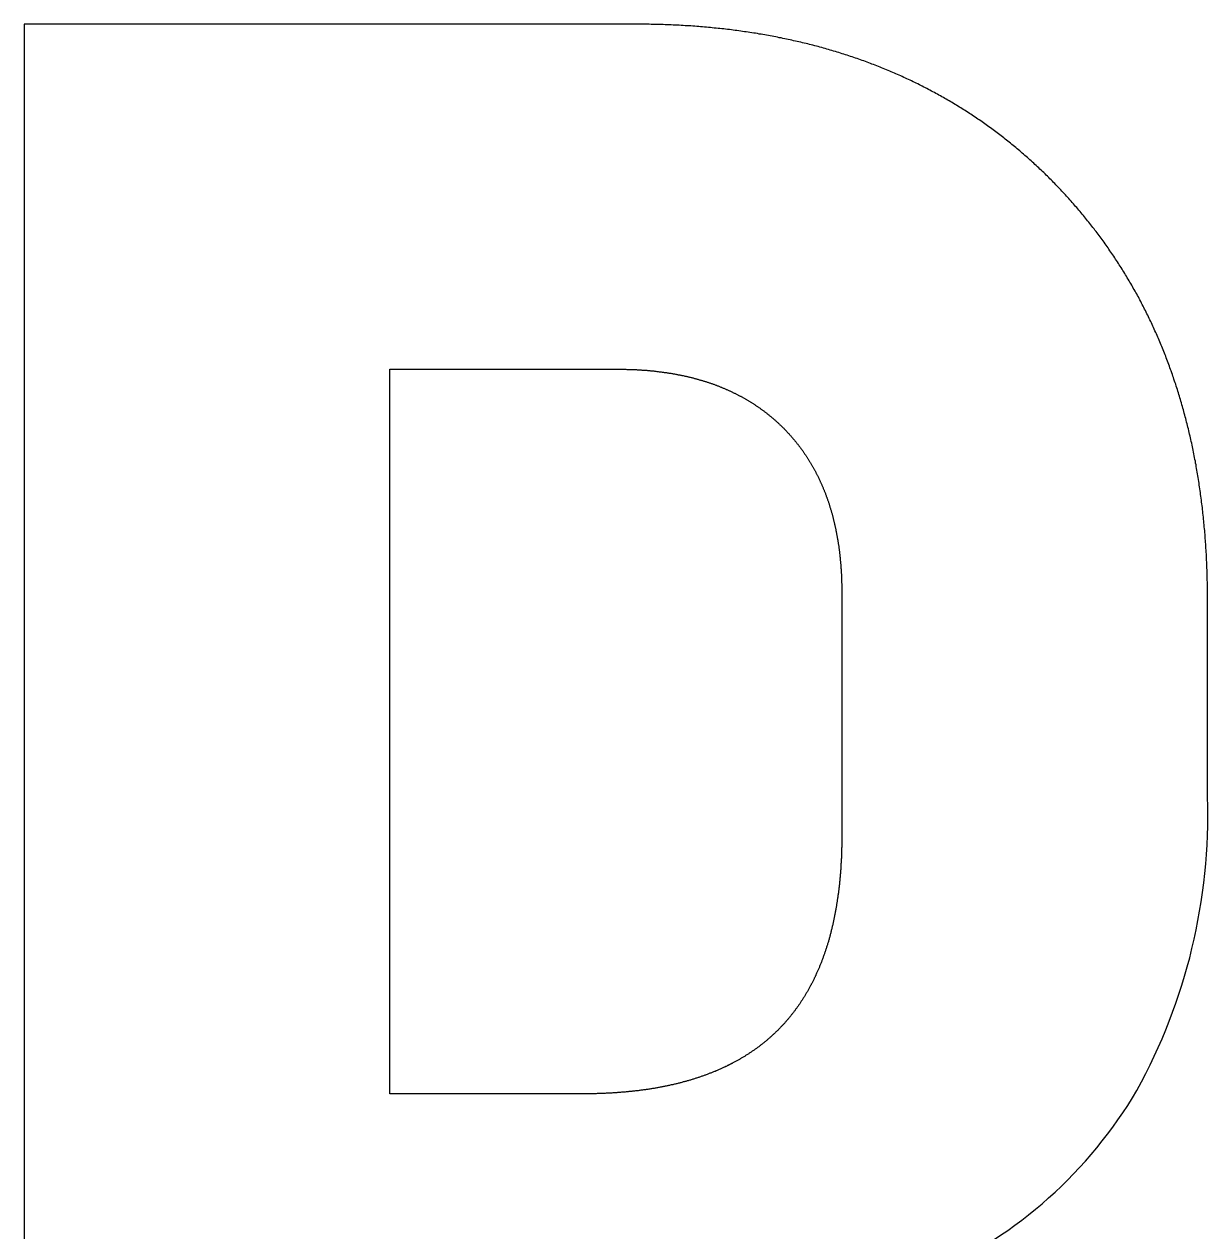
# Model space of a CAD drawing. Header units: millimetres. Extents: x -554 to 554, y -632 to 632.
# Drawn here: x -435.62 to -423.37, y -43.97 to -31.47 of the extents above; entities that cross this region are included whole.
import ezdxf

# ---------------------------------------------------------------- set-up
doc = ezdxf.new("R2010")
doc.units = ezdxf.units.MM
doc.layers.get('0').update_dxf_attribs({"lineweight": 25, "true_color": 0xffffff})

msp = doc.modelspace()

# ---------------------------------------------------------------- linework, layer by layer
at = {"color": 5, "true_color": 0x0000ff, "flags": 128}
msp.add_lwpolyline([(-426.231, -44.398, 0.156907), (-424.106, -42.505, 0.134483), (-423.374, -39.469), (-423.374, -37.433), (-423.374, -37.412), (-423.374, -37.391), (-423.375, -37.37), (-423.375, -37.349), (-423.375, -37.328), (-423.375, -37.307), (-423.376, -37.286), (-423.376, -37.265), (-423.376, -37.244), (-423.377, -37.223), (-423.377, -37.202), (-423.378, -37.181), (-423.378, -37.16), (-423.379, -37.14), (-423.38, -37.119), (-423.381, -37.098), (-423.381, -37.078), (-423.382, -37.057), (-423.383, -37.036), (-423.384, -37.016), (-423.385, -36.995), (-423.386, -36.975), (-423.387, -36.954), (-423.388, -36.934), (-423.39, -36.914), (-423.391, -36.893), (-423.392, -36.873), (-423.394, -36.853), (-423.395, -36.832), (-423.396, -36.812), (-423.398, -36.792), (-423.399, -36.772), (-423.401, -36.752), (-423.403, -36.732), (-423.404, -36.711), (-423.406, -36.691), (-423.408, -36.671), (-423.41, -36.652), (-423.412, -36.632), (-423.414, -36.612), (-423.416, -36.592), (-423.418, -36.572), (-423.42, -36.552), (-423.422, -36.532), (-423.424, -36.513), (-423.426, -36.493), (-423.428, -36.473), (-423.431, -36.454), (-423.433, -36.434), (-423.436, -36.415), (-423.438, -36.395), (-423.441, -36.376), (-423.443, -36.356), (-423.446, -36.337), (-423.449, -36.317), (-423.451, -36.298), (-423.454, -36.279), (-423.457, -36.259), (-423.46, -36.24), (-423.463, -36.221), (-423.466, -36.202), (-423.469, -36.182), (-423.472, -36.163), (-423.475, -36.144), (-423.478, -36.125), (-423.481, -36.106), (-423.484, -36.087), (-423.488, -36.068), (-423.491, -36.049), (-423.494, -36.03), (-423.498, -36.012), (-423.501, -35.993), (-423.505, -35.974), (-423.509, -35.955), (-423.512, -35.936), (-423.516, -35.918), (-423.52, -35.899), (-423.524, -35.88), (-423.527, -35.862), (-423.531, -35.843), (-423.535, -35.825), (-423.539, -35.806), (-423.543, -35.788), (-423.547, -35.769), (-423.551, -35.751), (-423.556, -35.733), (-423.56, -35.714), (-423.564, -35.696), (-423.569, -35.678), (-423.573, -35.659), (-423.577, -35.641), (-423.582, -35.623), (-423.586, -35.605), (-423.591, -35.587), (-423.596, -35.569), (-423.6, -35.551), (-423.605, -35.533), (-423.61, -35.515), (-423.615, -35.497), (-423.62, -35.479), (-423.624, -35.461), (-423.629, -35.443), (-423.634, -35.426), (-423.64, -35.408), (-423.645, -35.39), (-423.65, -35.372), (-423.655, -35.355), (-423.66, -35.337), (-423.666, -35.319), (-423.671, -35.302), (-423.676, -35.284), (-423.682, -35.267), (-423.687, -35.249), (-423.693, -35.232), (-423.699, -35.215), (-423.704, -35.197), (-423.71, -35.18), (-423.716, -35.163), (-423.722, -35.145), (-423.727, -35.128), (-423.733, -35.111), (-423.739, -35.094), (-423.745, -35.077), (-423.751, -35.059), (-423.757, -35.042), (-423.764, -35.025), (-423.77, -35.008), (-423.776, -34.991), (-423.782, -34.974), (-423.789, -34.958), (-423.795, -34.941), (-423.802, -34.924), (-423.808, -34.907), (-423.815, -34.89), (-423.821, -34.874), (-423.828, -34.857), (-423.835, -34.84), (-423.841, -34.824), (-423.848, -34.807), (-423.855, -34.79), (-423.862, -34.774), (-423.869, -34.757), (-423.876, -34.741), (-423.883, -34.724), (-423.89, -34.708), (-423.897, -34.692), (-423.904, -34.675), (-423.911, -34.659), (-423.919, -34.643), (-423.926, -34.626), (-423.933, -34.61), (-423.941, -34.594), (-423.948, -34.578), (-423.956, -34.562), (-423.963, -34.546), (-423.971, -34.53), (-423.979, -34.514), (-423.987, -34.498), (-423.994, -34.482), (-424.002, -34.466), (-424.01, -34.45), (-424.018, -34.434), (-424.026, -34.418), (-424.034, -34.403), (-424.042, -34.387), (-424.05, -34.371), (-424.058, -34.356), (-424.066, -34.34), (-424.075, -34.324), (-424.083, -34.309), (-424.091, -34.293), (-424.1, -34.278), (-424.108, -34.262), (-424.117, -34.247), (-424.125, -34.231), (-424.134, -34.216), (-424.143, -34.201), (-424.151, -34.185), (-424.16, -34.17), (-424.169, -34.155), (-424.178, -34.14), (-424.187, -34.125), (-424.196, -34.109), (-424.205, -34.094), (-424.214, -34.079), (-424.223, -34.064), (-424.232, -34.049), (-424.241, -34.034), (-424.25, -34.019), (-424.26, -34.004), (-424.269, -33.989), (-424.278, -33.975), (-424.288, -33.96), (-424.297, -33.945), (-424.307, -33.93), (-424.316, -33.916), (-424.326, -33.901), (-424.336, -33.886), (-424.345, -33.872), (-424.355, -33.857), (-424.365, -33.843), (-424.375, -33.828), (-424.385, -33.814), (-424.395, -33.799), (-424.405, -33.785), (-424.415, -33.77), (-424.425, -33.756), (-424.435, -33.742), (-424.446, -33.727), (-424.456, -33.713), (-424.466, -33.699), (-424.476, -33.685), (-424.487, -33.671), (-424.497, -33.657), (-424.508, -33.642), (-424.518, -33.628), (-424.529, -33.614), (-424.54, -33.6), (-424.55, -33.587), (-424.561, -33.573), (-424.572, -33.559), (-424.583, -33.545), (-424.594, -33.531), (-424.605, -33.517), (-424.616, -33.504), (-424.627, -33.49), (-424.638, -33.476), (-424.649, -33.463), (-424.66, -33.449), (-424.672, -33.435), (-424.683, -33.422), (-424.694, -33.408), (-424.706, -33.395), (-424.717, -33.381), (-424.729, -33.368), (-424.74, -33.355), (-424.752, -33.341), (-424.763, -33.328), (-424.775, -33.315), (-424.787, -33.301), (-424.799, -33.288), (-424.81, -33.275), (-424.822, -33.262), (-424.834, -33.249), (-424.846, -33.236), (-424.858, -33.223), (-424.87, -33.21), (-424.883, -33.197), (-424.895, -33.184), (-424.907, -33.171), (-424.919, -33.158), (-424.932, -33.145), (-424.944, -33.132), (-424.956, -33.119), (-424.969, -33.107), (-424.981, -33.094), (-424.994, -33.081), (-425.007, -33.069), (-425.019, -33.056), (-425.032, -33.044), (-425.045, -33.031), (-425.057, -33.019), (-425.07, -33.006), (-425.083, -32.994), (-425.096, -32.982), (-425.109, -32.97), (-425.122, -32.957), (-425.135, -32.945), (-425.148, -32.933), (-425.161, -32.921), (-425.174, -32.909), (-425.187, -32.897), (-425.2, -32.885), (-425.213, -32.874), (-425.226, -32.862), (-425.239, -32.85), (-425.253, -32.838), (-425.266, -32.827), (-425.279, -32.815), (-425.293, -32.804), (-425.306, -32.792), (-425.319, -32.781), (-425.333, -32.769), (-425.346, -32.758), (-425.36, -32.747), (-425.373, -32.735), (-425.387, -32.724), (-425.401, -32.713), (-425.414, -32.702), (-425.428, -32.691), (-425.442, -32.68), (-425.455, -32.669), (-425.469, -32.658), (-425.483, -32.647), (-425.497, -32.637), (-425.511, -32.626), (-425.525, -32.615), (-425.539, -32.605), (-425.553, -32.594), (-425.567, -32.583), (-425.581, -32.573), (-425.595, -32.563), (-425.609, -32.552), (-425.623, -32.542), (-425.637, -32.532), (-425.651, -32.521), (-425.666, -32.511), (-425.68, -32.501), (-425.694, -32.491), (-425.709, -32.481), (-425.723, -32.471), (-425.738, -32.461), (-425.752, -32.451), (-425.767, -32.441), (-425.781, -32.431), (-425.796, -32.422), (-425.81, -32.412), (-425.825, -32.402), (-425.84, -32.393), (-425.854, -32.383), (-425.869, -32.374), (-425.884, -32.364), (-425.899, -32.355), (-425.913, -32.345), (-425.928, -32.336), (-425.943, -32.327), (-425.958, -32.318), (-425.973, -32.309), (-425.988, -32.299), (-426.003, -32.29), (-426.018, -32.281), (-426.033, -32.272), (-426.048, -32.264), (-426.064, -32.255), (-426.079, -32.246), (-426.094, -32.237), (-426.109, -32.228), (-426.125, -32.22), (-426.14, -32.211), (-426.155, -32.203), (-426.171, -32.194), (-426.186, -32.186), (-426.202, -32.177), (-426.217, -32.169), (-426.233, -32.161), (-426.248, -32.152), (-426.264, -32.144), (-426.28, -32.136), (-426.295, -32.128), (-426.311, -32.12), (-426.327, -32.112), (-426.343, -32.104), (-426.358, -32.096), (-426.374, -32.088), (-426.39, -32.08), (-426.406, -32.072), (-426.422, -32.065), (-426.438, -32.057), (-426.454, -32.049), (-426.47, -32.042), (-426.486, -32.034), (-426.502, -32.027), (-426.518, -32.02), (-426.535, -32.012), (-426.551, -32.005), (-426.567, -31.998), (-426.583, -31.99), (-426.6, -31.983), (-426.616, -31.976), (-426.632, -31.969), (-426.649, -31.962), (-426.665, -31.955), (-426.682, -31.948), (-426.698, -31.941), (-426.715, -31.934), (-426.731, -31.928), (-426.748, -31.921), (-426.765, -31.914), (-426.781, -31.908), (-426.798, -31.901), (-426.815, -31.895), (-426.832, -31.888), (-426.849, -31.882), (-426.865, -31.875), (-426.882, -31.869), (-426.899, -31.863), (-426.916, -31.856), (-426.933, -31.85), (-426.95, -31.844), (-426.967, -31.838), (-426.984, -31.832), (-427.002, -31.826), (-427.019, -31.82), (-427.036, -31.814), (-427.053, -31.808), (-427.07, -31.803), (-427.088, -31.797), (-427.105, -31.791), (-427.122, -31.786), (-427.14, -31.78), (-427.157, -31.775), (-427.175, -31.769), (-427.192, -31.764), (-427.21, -31.758), (-427.227, -31.753), (-427.245, -31.748), (-427.263, -31.742), (-427.28, -31.737), (-427.298, -31.732), (-427.316, -31.727), (-427.333, -31.722), (-427.351, -31.717), (-427.369, -31.712), (-427.387, -31.707), (-427.405, -31.702), (-427.423, -31.698), (-427.441, -31.693), (-427.459, -31.688), (-427.477, -31.683), (-427.495, -31.679), (-427.513, -31.674), (-427.531, -31.67), (-427.549, -31.665), (-427.568, -31.661), (-427.586, -31.657), (-427.604, -31.652), (-427.622, -31.648), (-427.641, -31.644), (-427.659, -31.64), (-427.678, -31.636), (-427.696, -31.632), (-427.715, -31.628), (-427.733, -31.624), (-427.752, -31.62), (-427.77, -31.616), (-427.789, -31.612), (-427.808, -31.609), (-427.826, -31.605), (-427.845, -31.601), (-427.864, -31.598), (-427.882, -31.594), (-427.901, -31.591), (-427.92, -31.587), (-427.939, -31.584), (-427.958, -31.58), (-427.977, -31.577), (-427.996, -31.574), (-428.015, -31.571), (-428.034, -31.567), (-428.053, -31.564), (-428.072, -31.561), (-428.091, -31.558), (-428.111, -31.555), (-428.13, -31.552), (-428.149, -31.55), (-428.168, -31.547), (-428.188, -31.544), (-428.207, -31.541), (-428.226, -31.539), (-428.246, -31.536), (-428.265, -31.534), (-428.285, -31.531), (-428.304, -31.529), (-428.324, -31.526), (-428.344, -31.524), (-428.363, -31.522), (-428.383, -31.519), (-428.403, -31.517), (-428.422, -31.515), (-428.442, -31.513), (-428.462, -31.511), (-428.482, -31.509), (-428.502, -31.507), (-428.521, -31.505), (-428.541, -31.503), (-428.561, -31.501), (-428.581, -31.499), (-428.601, -31.498), (-428.622, -31.496), (-428.642, -31.494), (-428.662, -31.493), (-428.682, -31.491), (-428.702, -31.49), (-428.722, -31.488), (-428.743, -31.487), (-428.763, -31.486), (-428.783, -31.485), (-428.804, -31.483), (-428.824, -31.482), (-428.845, -31.481), (-428.865, -31.48), (-428.886, -31.479), (-428.906, -31.478), (-428.927, -31.477), (-428.947, -31.476), (-428.968, -31.475), (-428.989, -31.475), (-429.009, -31.474), (-429.03, -31.473), (-429.051, -31.473), (-429.072, -31.472), (-429.093, -31.472), (-429.113, -31.471), (-429.134, -31.471), (-429.155, -31.47), (-429.176, -31.47), (-429.197, -31.47), (-429.218, -31.469), (-429.239, -31.469), (-429.261, -31.469), (-429.282, -31.469), (-429.303, -31.469), (-435.624, -31.469), (-435.624, -56.469)], format="xyb", dxfattribs=at)
msp.add_lwpolyline([(-427.16, -39.862), (-427.16, -39.872), (-427.16, -39.883), (-427.16, -39.894), (-427.16, -39.904), (-427.16, -39.915), (-427.16, -39.925), (-427.161, -39.936), (-427.161, -39.946), (-427.161, -39.956), (-427.161, -39.967), (-427.161, -39.977), (-427.161, -39.988), (-427.162, -39.998), (-427.162, -40.008), (-427.162, -40.019), (-427.163, -40.029), (-427.163, -40.039), (-427.163, -40.049), (-427.164, -40.06), (-427.164, -40.07), (-427.164, -40.08), (-427.165, -40.09), (-427.165, -40.1), (-427.166, -40.11), (-427.166, -40.12), (-427.167, -40.13), (-427.167, -40.14), (-427.168, -40.15), (-427.169, -40.16), (-427.169, -40.17), (-427.17, -40.18), (-427.17, -40.19), (-427.171, -40.2), (-427.172, -40.21), (-427.172, -40.22), (-427.173, -40.23), (-427.174, -40.24), (-427.175, -40.249), (-427.175, -40.259), (-427.176, -40.269), (-427.177, -40.279), (-427.178, -40.288), (-427.179, -40.298), (-427.18, -40.308), (-427.18, -40.317), (-427.181, -40.327), (-427.182, -40.337), (-427.183, -40.346), (-427.184, -40.356), (-427.185, -40.365), (-427.186, -40.375), (-427.187, -40.385), (-427.188, -40.394), (-427.189, -40.403), (-427.191, -40.413), (-427.192, -40.422), (-427.193, -40.432), (-427.194, -40.441), (-427.195, -40.45), (-427.196, -40.46), (-427.198, -40.469), (-427.199, -40.478), (-427.2, -40.488), (-427.201, -40.497), (-427.203, -40.506), (-427.204, -40.515), (-427.205, -40.525), (-427.207, -40.534), (-427.208, -40.543), (-427.209, -40.552), (-427.211, -40.561), (-427.212, -40.57), (-427.214, -40.579), (-427.215, -40.588), (-427.217, -40.597), (-427.218, -40.606), (-427.22, -40.615), (-427.221, -40.624), (-427.223, -40.633), (-427.225, -40.642), (-427.226, -40.651), (-427.228, -40.66), (-427.229, -40.669), (-427.231, -40.678), (-427.233, -40.686), (-427.235, -40.695), (-427.236, -40.704), (-427.238, -40.713), (-427.24, -40.721), (-427.242, -40.73), (-427.244, -40.739), (-427.245, -40.747), (-427.247, -40.756), (-427.249, -40.765), (-427.251, -40.773), (-427.253, -40.782), (-427.255, -40.79), (-427.257, -40.799), (-427.259, -40.807), (-427.261, -40.816), (-427.263, -40.824), (-427.265, -40.833), (-427.267, -40.841), (-427.269, -40.85), (-427.271, -40.858), (-427.273, -40.866), (-427.275, -40.875), (-427.278, -40.883), (-427.28, -40.891), (-427.282, -40.9), (-427.284, -40.908), (-427.286, -40.916), (-427.289, -40.924), (-427.291, -40.932), (-427.293, -40.941), (-427.296, -40.949), (-427.298, -40.957), (-427.3, -40.965), (-427.303, -40.973), (-427.305, -40.981), (-427.308, -40.989), (-427.31, -40.997), (-427.313, -41.005), (-427.315, -41.013), (-427.318, -41.021), (-427.32, -41.029), (-427.323, -41.037), (-427.325, -41.045), (-427.328, -41.053), (-427.33, -41.061), (-427.333, -41.068), (-427.336, -41.076), (-427.338, -41.084), (-427.341, -41.092), (-427.344, -41.1), (-427.347, -41.107), (-427.349, -41.115), (-427.352, -41.123), (-427.355, -41.13), (-427.358, -41.138), (-427.36, -41.146), (-427.363, -41.153), (-427.366, -41.161), (-427.369, -41.168), (-427.372, -41.176), (-427.375, -41.183), (-427.378, -41.191), (-427.381, -41.198), (-427.384, -41.206), (-427.387, -41.213), (-427.39, -41.221), (-427.393, -41.228), (-427.396, -41.235), (-427.399, -41.243), (-427.402, -41.25), (-427.405, -41.257), (-427.409, -41.265), (-427.412, -41.272), (-427.415, -41.279), (-427.418, -41.286), (-427.421, -41.293), (-427.425, -41.301), (-427.428, -41.308), (-427.431, -41.315), (-427.435, -41.322), (-427.438, -41.329), (-427.441, -41.336), (-427.445, -41.343), (-427.448, -41.35), (-427.451, -41.357), (-427.455, -41.364), (-427.458, -41.371), (-427.462, -41.378), (-427.465, -41.385), (-427.469, -41.392), (-427.472, -41.399), (-427.476, -41.406), (-427.479, -41.412), (-427.483, -41.419), (-427.487, -41.426), (-427.49, -41.433), (-427.494, -41.44), (-427.498, -41.446), (-427.501, -41.453), (-427.505, -41.46), (-427.509, -41.466), (-427.513, -41.473), (-427.516, -41.48), (-427.52, -41.486), (-427.524, -41.493), (-427.528, -41.499), (-427.532, -41.506), (-427.536, -41.512), (-427.539, -41.519), (-427.543, -41.525), (-427.547, -41.532), (-427.551, -41.538), (-427.555, -41.545), (-427.559, -41.551), (-427.563, -41.557), (-427.567, -41.564), (-427.571, -41.57), (-427.575, -41.576), (-427.58, -41.583), (-427.584, -41.589), (-427.588, -41.595), (-427.592, -41.601), (-427.596, -41.608), (-427.6, -41.614), (-427.605, -41.62), (-427.609, -41.626), (-427.613, -41.632), (-427.617, -41.638), (-427.622, -41.644), (-427.626, -41.65), (-427.63, -41.656), (-427.635, -41.662), (-427.639, -41.668), (-427.644, -41.674), (-427.648, -41.68), (-427.652, -41.686), (-427.657, -41.692), (-427.661, -41.698), (-427.666, -41.704), (-427.67, -41.71), (-427.675, -41.715), (-427.68, -41.721), (-427.684, -41.727), (-427.689, -41.733), (-427.693, -41.738), (-427.698, -41.744), (-427.703, -41.75), (-427.707, -41.755), (-427.712, -41.761), (-427.717, -41.767), (-427.722, -41.772), (-427.726, -41.778), (-427.731, -41.783), (-427.736, -41.789), (-427.741, -41.794), (-427.746, -41.8), (-427.75, -41.805), (-427.755, -41.811), (-427.76, -41.816), (-427.765, -41.822), (-427.77, -41.827), (-427.775, -41.832), (-427.78, -41.838), (-427.785, -41.843), (-427.79, -41.848), (-427.795, -41.854), (-427.8, -41.859), (-427.805, -41.864), (-427.81, -41.869), (-427.816, -41.875), (-427.821, -41.88), (-427.826, -41.885), (-427.831, -41.89), (-427.836, -41.895), (-427.842, -41.9), (-427.847, -41.905), (-427.852, -41.91), (-427.857, -41.915), (-427.863, -41.92), (-427.868, -41.925), (-427.873, -41.93), (-427.879, -41.935), (-427.884, -41.94), (-427.89, -41.945), (-427.895, -41.95), (-427.901, -41.955), (-427.906, -41.96), (-427.912, -41.965), (-427.917, -41.969), (-427.923, -41.974), (-427.928, -41.979), (-427.934, -41.984), (-427.939, -41.988), (-427.945, -41.993), (-427.951, -41.998), (-427.956, -42.002), (-427.962, -42.007), (-427.968, -42.012), (-427.974, -42.016), (-427.979, -42.021), (-427.985, -42.026), (-427.991, -42.03), (-427.997, -42.035), (-428.003, -42.039), (-428.009, -42.044), (-428.014, -42.048), (-428.02, -42.053), (-428.026, -42.057), (-428.032, -42.061), (-428.038, -42.066), (-428.044, -42.07), (-428.05, -42.074), (-428.056, -42.079), (-428.062, -42.083), (-428.068, -42.087), (-428.075, -42.092), (-428.081, -42.096), (-428.087, -42.1), (-428.093, -42.104), (-428.099, -42.108), (-428.105, -42.113), (-428.112, -42.117), (-428.118, -42.121), (-428.124, -42.125), (-428.13, -42.129), (-428.137, -42.133), (-428.143, -42.137), (-428.149, -42.141), (-428.156, -42.145), (-428.162, -42.149), (-428.169, -42.153), (-428.175, -42.157), (-428.182, -42.161), (-428.188, -42.165), (-428.195, -42.169), (-428.201, -42.173), (-428.208, -42.177), (-428.214, -42.18), (-428.221, -42.184), (-428.228, -42.188), (-428.234, -42.192), (-428.241, -42.195), (-428.247, -42.199), (-428.254, -42.203), (-428.261, -42.207), (-428.268, -42.21), (-428.274, -42.214), (-428.281, -42.217), (-428.288, -42.221), (-428.295, -42.225), (-428.302, -42.228), (-428.309, -42.232), (-428.315, -42.235), (-428.322, -42.239), (-428.329, -42.242), (-428.336, -42.246), (-428.343, -42.249), (-428.35, -42.253), (-428.357, -42.256), (-428.364, -42.259), (-428.371, -42.263), (-428.378, -42.266), (-428.386, -42.269), (-428.393, -42.273), (-428.4, -42.276), (-428.407, -42.279), (-428.414, -42.282), (-428.421, -42.286), (-428.429, -42.289), (-428.436, -42.292), (-428.443, -42.295), (-428.45, -42.298), (-428.458, -42.301), (-428.465, -42.304), (-428.473, -42.308), (-428.48, -42.311), (-428.487, -42.314), (-428.495, -42.317), (-428.502, -42.32), (-428.51, -42.323), (-428.517, -42.326), (-428.525, -42.328), (-428.532, -42.331), (-428.54, -42.334), (-428.547, -42.337), (-428.555, -42.34), (-428.563, -42.343), (-428.57, -42.346), (-428.578, -42.348), (-428.585, -42.351), (-428.593, -42.354), (-428.601, -42.357), (-428.609, -42.359), (-428.616, -42.362), (-428.624, -42.365), (-428.632, -42.367), (-428.64, -42.37), (-428.648, -42.373), (-428.656, -42.375), (-428.663, -42.378), (-428.671, -42.38), (-428.679, -42.383), (-428.687, -42.385), (-428.695, -42.388), (-428.703, -42.39), (-428.711, -42.393), (-428.719, -42.395), (-428.727, -42.398), (-428.735, -42.4), (-428.744, -42.402), (-428.752, -42.405), (-428.76, -42.407), (-428.768, -42.409), (-428.776, -42.412), (-428.784, -42.414), (-428.793, -42.416), (-428.801, -42.418), (-428.809, -42.421), (-428.817, -42.423), (-428.826, -42.425), (-428.834, -42.427), (-428.842, -42.429), (-428.851, -42.431), (-428.859, -42.434), (-428.868, -42.436), (-428.876, -42.438), (-428.885, -42.44), (-428.893, -42.442), (-428.902, -42.444), (-428.91, -42.446), (-428.919, -42.448), (-428.927, -42.449), (-428.936, -42.451), (-428.944, -42.453), (-428.953, -42.455), (-428.962, -42.457), (-428.97, -42.459), (-428.979, -42.461), (-428.988, -42.462), (-428.997, -42.464), (-429.005, -42.466), (-429.014, -42.468), (-429.023, -42.469), (-429.032, -42.471), (-429.041, -42.473), (-429.05, -42.474), (-429.058, -42.476), (-429.067, -42.478), (-429.076, -42.479), (-429.085, -42.481), (-429.094, -42.482), (-429.103, -42.484), (-429.112, -42.485), (-429.121, -42.487), (-429.13, -42.488), (-429.139, -42.49), (-429.148, -42.491), (-429.158, -42.492), (-429.167, -42.494), (-429.176, -42.495), (-429.185, -42.497), (-429.194, -42.498), (-429.204, -42.499), (-429.213, -42.5), (-429.222, -42.502), (-429.231, -42.503), (-429.241, -42.504), (-429.25, -42.505), (-429.259, -42.507), (-429.269, -42.508), (-429.278, -42.509), (-429.288, -42.51), (-429.297, -42.511), (-429.307, -42.512), (-429.316, -42.513), (-429.326, -42.514), (-429.335, -42.515), (-429.345, -42.516), (-429.354, -42.517), (-429.364, -42.518), (-429.373, -42.519), (-429.383, -42.52), (-429.393, -42.521), (-429.402, -42.522), (-429.412, -42.523), (-429.422, -42.524), (-429.432, -42.524), (-429.441, -42.525), (-429.451, -42.526), (-429.461, -42.527), (-429.471, -42.527), (-429.481, -42.528), (-429.49, -42.529), (-429.5, -42.529), (-429.51, -42.53), (-429.52, -42.531), (-429.53, -42.531), (-429.54, -42.532), (-429.55, -42.533), (-429.56, -42.533), (-429.57, -42.534), (-429.58, -42.534), (-429.59, -42.535), (-429.6, -42.535), (-429.61, -42.536), (-429.621, -42.536), (-429.631, -42.536), (-429.641, -42.537), (-429.651, -42.537), (-429.661, -42.538), (-429.672, -42.538), (-429.682, -42.538), (-429.692, -42.538), (-429.703, -42.539), (-429.713, -42.539), (-429.723, -42.539), (-429.734, -42.539), (-429.744, -42.54), (-429.754, -42.54), (-429.765, -42.54), (-429.775, -42.54), (-429.786, -42.54), (-429.796, -42.54), (-429.807, -42.54), (-429.817, -42.54), (-429.828, -42.54), (-429.839, -42.54), (-431.839, -42.54), (-431.839, -35.04), (-429.481, -35.04), (-429.473, -35.04), (-429.464, -35.041), (-429.456, -35.041), (-429.447, -35.041), (-429.438, -35.041), (-429.43, -35.041), (-429.421, -35.041), (-429.413, -35.041), (-429.404, -35.041), (-429.396, -35.041), (-429.387, -35.042), (-429.379, -35.042), (-429.37, -35.042), (-429.362, -35.042), (-429.353, -35.043), (-429.345, -35.043), (-429.337, -35.043), (-429.328, -35.043), (-429.32, -35.044), (-429.312, -35.044), (-429.303, -35.045), (-429.295, -35.045), (-429.287, -35.045), (-429.278, -35.046), (-429.27, -35.046), (-429.262, -35.047), (-429.253, -35.047), (-429.245, -35.048), (-429.237, -35.048), (-429.229, -35.049), (-429.221, -35.049), (-429.212, -35.05), (-429.204, -35.051), (-429.196, -35.051), (-429.188, -35.052), (-429.18, -35.052), (-429.172, -35.053), (-429.164, -35.054), (-429.156, -35.055), (-429.148, -35.055), (-429.14, -35.056), (-429.132, -35.057), (-429.124, -35.058), (-429.116, -35.058), (-429.108, -35.059), (-429.1, -35.06), (-429.092, -35.061), (-429.084, -35.062), (-429.076, -35.063), (-429.068, -35.064), (-429.06, -35.065), (-429.052, -35.066), (-429.044, -35.066), (-429.037, -35.067), (-429.029, -35.068), (-429.021, -35.07), (-429.013, -35.071), (-429.005, -35.072), (-428.998, -35.073), (-428.99, -35.074), (-428.982, -35.075), (-428.975, -35.076), (-428.967, -35.077), (-428.959, -35.078), (-428.951, -35.08), (-428.944, -35.081), (-428.936, -35.082), (-428.929, -35.083), (-428.921, -35.085), (-428.913, -35.086), (-428.906, -35.087), (-428.898, -35.088), (-428.891, -35.09), (-428.883, -35.091), (-428.876, -35.093), (-428.868, -35.094), (-428.861, -35.095), (-428.853, -35.097), (-428.846, -35.098), (-428.838, -35.1), (-428.831, -35.101), (-428.824, -35.103), (-428.816, -35.104), (-428.809, -35.106), (-428.801, -35.107), (-428.794, -35.109), (-428.787, -35.111), (-428.779, -35.112), (-428.772, -35.114), (-428.765, -35.116), (-428.758, -35.117), (-428.75, -35.119), (-428.743, -35.121), (-428.736, -35.122), (-428.729, -35.124), (-428.721, -35.126), (-428.714, -35.128), (-428.707, -35.129), (-428.7, -35.131), (-428.693, -35.133), (-428.686, -35.135), (-428.679, -35.137), (-428.671, -35.139), (-428.664, -35.141), (-428.657, -35.143), (-428.65, -35.145), (-428.643, -35.147), (-428.636, -35.149), (-428.629, -35.151), (-428.622, -35.153), (-428.615, -35.155), (-428.608, -35.157), (-428.601, -35.159), (-428.595, -35.161), (-428.588, -35.163), (-428.581, -35.165), (-428.574, -35.167), (-428.567, -35.169), (-428.56, -35.172), (-428.553, -35.174), (-428.547, -35.176), (-428.54, -35.178), (-428.533, -35.181), (-428.526, -35.183), (-428.519, -35.185), (-428.513, -35.188), (-428.506, -35.19), (-428.499, -35.192), (-428.493, -35.195), (-428.486, -35.197), (-428.479, -35.199), (-428.473, -35.202), (-428.466, -35.204), (-428.459, -35.207), (-428.453, -35.209), (-428.446, -35.212), (-428.44, -35.214), (-428.433, -35.217), (-428.427, -35.219), (-428.42, -35.222), (-428.414, -35.225), (-428.407, -35.227), (-428.401, -35.23), (-428.394, -35.233), (-428.388, -35.235), (-428.381, -35.238), (-428.375, -35.241), (-428.368, -35.243), (-428.362, -35.246), (-428.356, -35.249), (-428.349, -35.252), (-428.343, -35.255), (-428.337, -35.257), (-428.33, -35.26), (-428.324, -35.263), (-428.318, -35.266), (-428.312, -35.269), (-428.305, -35.272), (-428.299, -35.275), (-428.293, -35.278), (-428.287, -35.281), (-428.28, -35.284), (-428.274, -35.287), (-428.268, -35.29), (-428.262, -35.293), (-428.256, -35.296), (-428.25, -35.299), (-428.244, -35.302), (-428.238, -35.305), (-428.232, -35.308), (-428.225, -35.311), (-428.219, -35.315), (-428.213, -35.318), (-428.207, -35.321), (-428.201, -35.324), (-428.195, -35.327), (-428.19, -35.331), (-428.184, -35.334), (-428.178, -35.337), (-428.172, -35.341), (-428.166, -35.344), (-428.16, -35.347), (-428.154, -35.351), (-428.148, -35.354), (-428.142, -35.358), (-428.137, -35.361), (-428.131, -35.364), (-428.125, -35.368), (-428.119, -35.371), (-428.113, -35.375), (-428.108, -35.378), (-428.102, -35.382), (-428.096, -35.386), (-428.091, -35.389), (-428.085, -35.393), (-428.079, -35.396), (-428.074, -35.4), (-428.068, -35.404), (-428.062, -35.407), (-428.057, -35.411), (-428.051, -35.415), (-428.046, -35.418), (-428.04, -35.422), (-428.034, -35.426), (-428.029, -35.43), (-428.023, -35.434), (-428.018, -35.437), (-428.012, -35.441), (-428.007, -35.445), (-428.002, -35.449), (-427.996, -35.453), (-427.991, -35.457), (-427.985, -35.461), (-427.98, -35.465), (-427.974, -35.469), (-427.969, -35.473), (-427.964, -35.477), (-427.958, -35.481), (-427.953, -35.485), (-427.948, -35.489), (-427.943, -35.493), (-427.937, -35.497), (-427.932, -35.501), (-427.927, -35.505), (-427.922, -35.509), (-427.916, -35.514), (-427.911, -35.518), (-427.906, -35.522), (-427.901, -35.526), (-427.896, -35.531), (-427.891, -35.535), (-427.885, -35.539), (-427.88, -35.543), (-427.875, -35.548), (-427.87, -35.552), (-427.865, -35.556), (-427.86, -35.561), (-427.855, -35.565), (-427.85, -35.57), (-427.845, -35.574), (-427.84, -35.579), (-427.835, -35.583), (-427.83, -35.588), (-427.825, -35.592), (-427.82, -35.597), (-427.815, -35.601), (-427.81, -35.606), (-427.806, -35.61), (-427.801, -35.615), (-427.796, -35.619), (-427.791, -35.624), (-427.786, -35.629), (-427.781, -35.633), (-427.777, -35.638), (-427.772, -35.643), (-427.767, -35.648), (-427.762, -35.652), (-427.758, -35.657), (-427.753, -35.662), (-427.748, -35.667), (-427.744, -35.672), (-427.739, -35.676), (-427.734, -35.681), (-427.73, -35.686), (-427.725, -35.691), (-427.721, -35.696), (-427.716, -35.701), (-427.712, -35.706), (-427.707, -35.711), (-427.703, -35.716), (-427.698, -35.72), (-427.694, -35.725), (-427.689, -35.73), (-427.685, -35.735), (-427.68, -35.74), (-427.676, -35.746), (-427.672, -35.751), (-427.667, -35.756), (-427.663, -35.761), (-427.659, -35.766), (-427.654, -35.771), (-427.65, -35.776), (-427.646, -35.781), (-427.642, -35.786), (-427.637, -35.792), (-427.633, -35.797), (-427.629, -35.802), (-427.625, -35.807), (-427.621, -35.812), (-427.617, -35.818), (-427.613, -35.823), (-427.608, -35.828), (-427.604, -35.834), (-427.6, -35.839), (-427.596, -35.844), (-427.592, -35.85), (-427.588, -35.855), (-427.584, -35.86), (-427.58, -35.866), (-427.576, -35.871), (-427.572, -35.877), (-427.569, -35.882), (-427.565, -35.887), (-427.561, -35.893), (-427.557, -35.898), (-427.553, -35.904), (-427.549, -35.909), (-427.546, -35.915), (-427.542, -35.92), (-427.538, -35.926), (-427.534, -35.932), (-427.531, -35.937), (-427.527, -35.943), (-427.523, -35.948), (-427.52, -35.954), (-427.516, -35.96), (-427.512, -35.965), (-427.509, -35.971), (-427.505, -35.977), (-427.502, -35.982), (-427.498, -35.988), (-427.494, -35.994), (-427.491, -36), (-427.487, -36.005), (-427.484, -36.011), (-427.481, -36.017), (-427.477, -36.023), (-427.474, -36.029), (-427.47, -36.035), (-427.467, -36.04), (-427.464, -36.046), (-427.46, -36.052), (-427.457, -36.058), (-427.454, -36.064), (-427.45, -36.07), (-427.447, -36.076), (-427.444, -36.082), (-427.441, -36.088), (-427.437, -36.094), (-427.434, -36.1), (-427.431, -36.106), (-427.428, -36.112), (-427.425, -36.118), (-427.422, -36.124), (-427.418, -36.13), (-427.415, -36.136), (-427.412, -36.142), (-427.409, -36.149), (-427.406, -36.155), (-427.403, -36.161), (-427.4, -36.167), (-427.397, -36.173), (-427.394, -36.179), (-427.391, -36.186), (-427.388, -36.192), (-427.385, -36.198), (-427.383, -36.205), (-427.38, -36.211), (-427.377, -36.217), (-427.374, -36.223), (-427.371, -36.23), (-427.368, -36.236), (-427.366, -36.242), (-427.363, -36.249), (-427.36, -36.255), (-427.358, -36.262), (-427.355, -36.268), (-427.352, -36.275), (-427.349, -36.281), (-427.347, -36.287), (-427.344, -36.294), (-427.342, -36.3), (-427.339, -36.307), (-427.336, -36.314), (-427.334, -36.32), (-427.331, -36.327), (-427.329, -36.333), (-427.326, -36.34), (-427.324, -36.346), (-427.321, -36.353), (-427.319, -36.36), (-427.317, -36.366), (-427.314, -36.373), (-427.312, -36.38), (-427.309, -36.386), (-427.307, -36.393), (-427.305, -36.4), (-427.302, -36.407), (-427.3, -36.413), (-427.298, -36.42), (-427.296, -36.427), (-427.293, -36.434), (-427.291, -36.441), (-427.289, -36.447), (-427.287, -36.454), (-427.285, -36.461), (-427.283, -36.468), (-427.28, -36.475), (-427.278, -36.482), (-427.276, -36.489), (-427.274, -36.496), (-427.272, -36.503), (-427.27, -36.51), (-427.268, -36.517), (-427.266, -36.524), (-427.264, -36.531), (-427.262, -36.538), (-427.26, -36.545), (-427.258, -36.552), (-427.256, -36.559), (-427.255, -36.566), (-427.253, -36.573), (-427.251, -36.58), (-427.249, -36.588), (-427.247, -36.595), (-427.245, -36.602), (-427.244, -36.609), (-427.242, -36.616), (-427.24, -36.623), (-427.238, -36.631), (-427.237, -36.638), (-427.235, -36.645), (-427.233, -36.653), (-427.232, -36.66), (-427.23, -36.667), (-427.229, -36.674), (-427.227, -36.682), (-427.225, -36.689), (-427.224, -36.697), (-427.222, -36.704), (-427.221, -36.711), (-427.219, -36.719), (-427.218, -36.726), (-427.216, -36.734), (-427.215, -36.741), (-427.214, -36.749), (-427.212, -36.756), (-427.211, -36.764), (-427.209, -36.771), (-427.208, -36.779), (-427.207, -36.786), (-427.205, -36.794), (-427.204, -36.801), (-427.203, -36.809), (-427.202, -36.817), (-427.2, -36.824), (-427.199, -36.832), (-427.198, -36.84), (-427.197, -36.847), (-427.196, -36.855), (-427.195, -36.863), (-427.193, -36.87), (-427.192, -36.878), (-427.191, -36.886), (-427.19, -36.894), (-427.189, -36.901), (-427.188, -36.909), (-427.187, -36.917), (-427.186, -36.925), (-427.185, -36.933), (-427.184, -36.941), (-427.183, -36.948), (-427.182, -36.956), (-427.181, -36.964), (-427.18, -36.972), (-427.18, -36.98), (-427.179, -36.988), (-427.178, -36.996), (-427.177, -37.004), (-427.176, -37.012), (-427.176, -37.02), (-427.175, -37.028), (-427.174, -37.036), (-427.173, -37.044), (-427.173, -37.052), (-427.172, -37.06), (-427.171, -37.069), (-427.171, -37.077), (-427.17, -37.085), (-427.17, -37.093), (-427.169, -37.101), (-427.168, -37.109), (-427.168, -37.117), (-427.167, -37.126), (-427.167, -37.134), (-427.166, -37.142), (-427.166, -37.15), (-427.165, -37.159), (-427.165, -37.167), (-427.165, -37.175), (-427.164, -37.184), (-427.164, -37.192), (-427.163, -37.2), (-427.163, -37.209), (-427.163, -37.217), (-427.162, -37.225), (-427.162, -37.234), (-427.162, -37.242), (-427.162, -37.251), (-427.161, -37.259), (-427.161, -37.268), (-427.161, -37.276), (-427.161, -37.285), (-427.161, -37.293), (-427.16, -37.302), (-427.16, -37.31), (-427.16, -37.319), (-427.16, -37.327), (-427.16, -37.336), (-427.16, -37.345), (-427.16, -37.353), (-427.16, -37.362)], close=True, dxfattribs=at)

doc.saveas('drawing.dxf')
